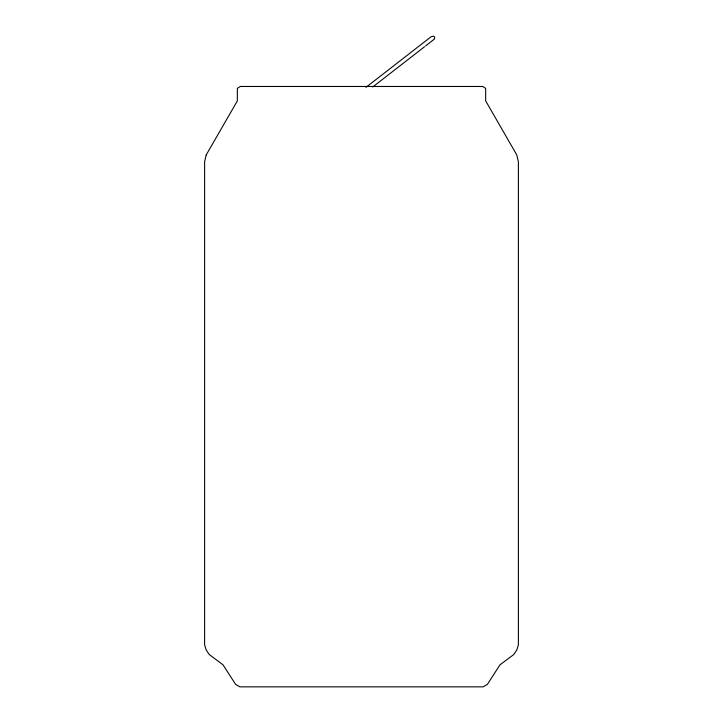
<?xml version="1.0" encoding="UTF-8"?>
<svg xmlns="http://www.w3.org/2000/svg" width="723" height="723" viewBox="0 0 723 723"><rect width="100%" height="100%" fill="white"/><g stroke="black" fill="none" stroke-linecap="round" stroke-linejoin="round"><path stroke-width="1.08" d="M365.919 87.366L431.107 36.737L433.845 36.15L434.668 37.289L434.406 39.078L425.594 45.92M372.743 86.986L424.582 46.715M206.209 154.957L204.609 161.753L204.609 644.844L206.163 649.905L209.209 654.505L223.027 664.835L235.617 684.401L239.9 686.85L483.1 686.85L487.383 684.401L499.973 664.835L513.791 654.505L516.837 649.905L518.391 644.844L518.391 161.753L516.791 154.957L485.657 100.877L485.657 88.369L482.666 86.471L240.334 86.471L237.343 88.369L237.343 100.877L206.209 154.957"/></g></svg>
